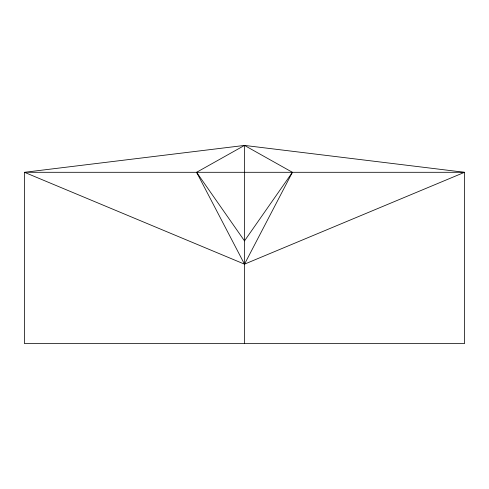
<?xml version="1.0" encoding="UTF-8"?>
<svg xmlns="http://www.w3.org/2000/svg" width="489" height="489" viewBox="0 0 489 489"><rect width="100%" height="100%" fill="white"/><g stroke="black" fill="none" stroke-linecap="round" stroke-linejoin="round"><path stroke-width="0.73" d="M292.404 172.299L244.5 264.158L24.45 172.299L24.45 343.578L464.55 343.578L464.55 172.299L244.5 145.422L24.45 172.299L464.55 172.299L244.5 264.158L196.596 172.299L244.5 145.422L292.404 172.299L244.5 240.888L196.596 172.299M244.5 145.422L244.5 343.578"/></g></svg>
